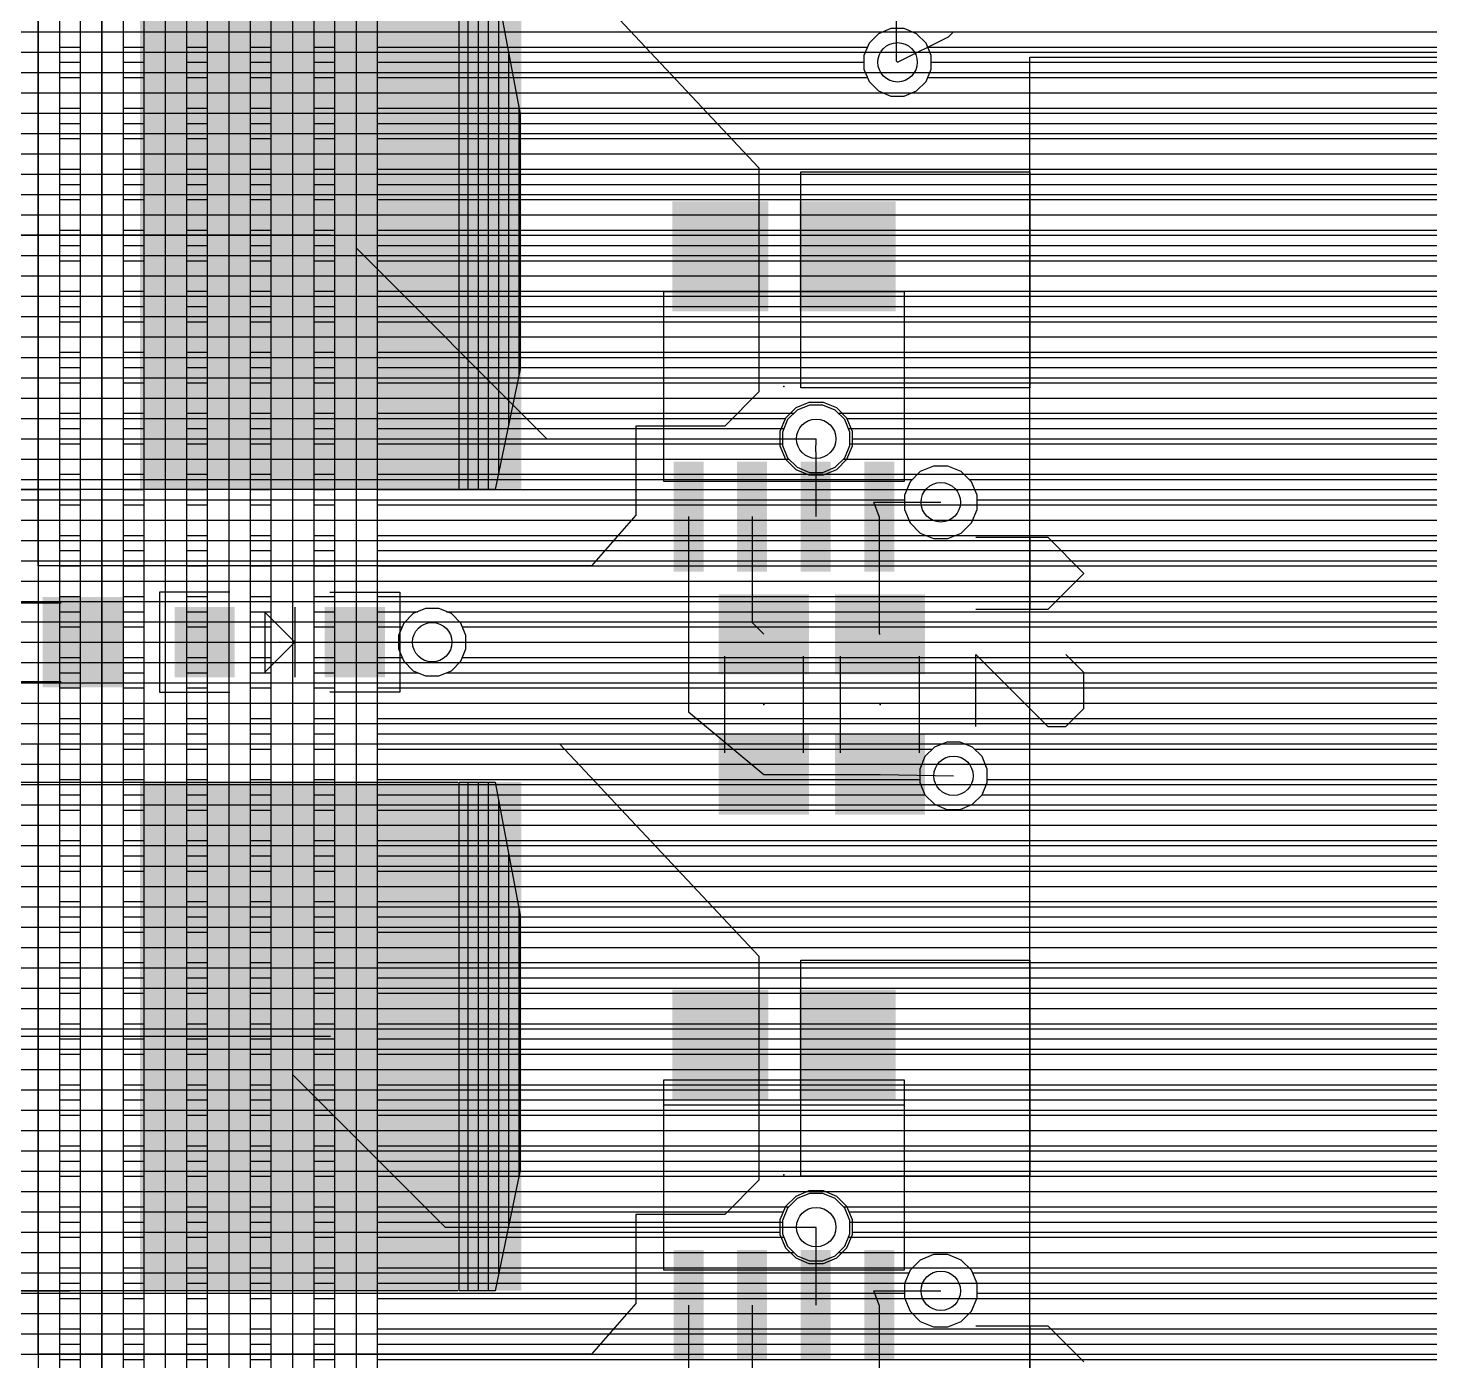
# Model space of a CAD drawing. Extents: x -0.45 to 6.54, y 0 to 7.98.
# Drawn here: x 1.202 to 2.305, y 4.235 to 5.283 of the extents above; entities that cross this region are included whole.
import ezdxf

# ---------------------------------------------------------------- set-up
doc = ezdxf.new("R2010")
doc.units = 0
for name, color, linetype in [('1', 22, 'CONTINUOUS'), ('15', 2, 'CONTINUOUS'), ('16', 175, 'CONTINUOUS'), ('18', 4, 'CONTINUOUS'), ('2', 3, 'CONTINUOUS'), ('21', 253, 'CONTINUOUS'), ('23', 7, 'CONTINUOUS'), ('51', 253, 'CONTINUOUS')]:
    doc.layers.add(name, color=color, linetype=linetype)

# ---------------------------------------------------------------- blocks, each defined once
blk = doc.blocks.new('RECT')
blk.add_solid([(-0.5, -0.5), (0.5, -0.5), (-0.5, 0.5), (0.5, 0.5)])
blk = doc.blocks.new('ROUNDV')
blk.add_circle((0, 0), 0.5)

msp = doc.modelspace()

# ---------------------------------------------------------------- linework, layer by layer
at = {"layer": '1'}
for p, q in [((1.21, 4.86), (1.21, 5.34)), ((1.62, 5.34), (1.777, 5.173)), ((1.884882, 5.314882), (1.884882, 5.257118)), ((1.21, 5.28), (1.676407, 5.28)), ((1.21, 5.264), (1.691449, 5.264)), ((1.884882, 5.257118), (1.886, 5.256)), ((1.99, 0.2715), (1.99, 5.26)), ((1.99, 5.26), (4.04, 5.26)), ((1.99, 5.256), (4.044, 5.256)), ((1.21, 5.248), (1.706491, 5.248)), ((1.99, 5.244), (4.056, 5.244)), ((1.21, 5.232), (1.721533, 5.232)), ((1.99, 5.232), (4.068, 5.232)), ((1.99, 5.22), (4.08, 5.22)), ((1.21, 5.216), (1.736575, 5.216)), ((1.99, 5.208), (4.08, 5.208)), ((1.21, 5.2), (1.751617, 5.2)), ((1.99, 5.196), (4.08, 5.196)), ((1.21, 5.184), (1.766659, 5.184)), ((1.99, 5.184), (4.08, 5.184)), ((1.777, 5.173), (1.777, 4.997)), ((1.21, 5.168), (1.777, 5.168)), ((1.81, 5), (1.81, 5.17)), ((1.81, 5.17), (1.99, 5.17)), ((1.81, 5.168), (1.99, 5.168)), ((1.99, 5.172), (4.08, 5.172)), ((1.99, 5.17), (1.99, 5)), ((1.21, 5.152), (1.777, 5.152)), ((1.81, 5.152), (1.99, 5.152)), ((1.99, 5.16), (4.08, 5.16)), ((1.99, 5.148), (4.08, 5.148)), ((1.21, 5.136), (1.777, 5.136)), ((1.81, 5.136), (1.99, 5.136)), ((1.99, 5.136), (4.08, 5.136)), ((1.44, 5.12), (0.89, 5.12)), ((1.21, 5.12), (1.777, 5.12)), ((1.81, 5.12), (1.99, 5.12)), ((1.99, 5.124), (4.08, 5.124)), ((1.99, 5.112), (4.08, 5.112)), ((1.21, 5.104), (1.777, 5.104)), ((1.81, 5.104), (1.99, 5.104)), ((1.99, 5.1), (4.08, 5.1)), ((1.21, 5.088), (1.777, 5.088)), ((1.81, 5.088), (1.99, 5.088)), ((1.99, 5.088), (4.08, 5.088)), ((1.99, 5.076), (4.08, 5.076)), ((1.21, 5.072), (1.777, 5.072)), ((1.81, 5.072), (1.99, 5.072)), ((1.99, 5.064), (4.08, 5.064)), ((1.21, 5.056), (1.777, 5.056)), ((1.81, 5.056), (1.99, 5.056)), ((1.99, 5.052), (4.08, 5.052)), ((1.21, 5.04), (1.777, 5.04)), ((1.81, 5.04), (1.99, 5.04)), ((1.99, 5.04), (4.08, 5.04)), ((1.21, 5.024), (1.777, 5.024)), ((1.81, 5.024), (1.99, 5.024)), ((1.99, 5.028), (4.08, 5.028)), ((1.21, 5.008), (1.777, 5.008)), ((1.81, 5.008), (1.99, 5.008)), ((1.99, 5.016), (4.08, 5.016)), ((1.777, 4.997), (1.75, 4.97)), ((1.99, 5), (1.81, 5)), ((1.99, 5.004), (4.073143, 5.004)), ((1.21, 4.992), (1.772, 4.992)), ((1.99, 4.992), (4.059429, 4.992)), ((1.21, 4.976), (1.756, 4.976)), ((1.99, 4.98), (4.045714, 4.98)), ((1.75, 4.97), (1.68, 4.97)), ((1.68, 4.97), (1.68, 4.9)), ((1.99, 4.968), (3.44, 4.968)), ((1.21, 4.96), (1.68, 4.96)), ((1.8216, 4.9496), (1.822, 4.96)), ((1.99, 4.956), (3.44, 4.956)), ((1.21, 4.944), (1.68, 4.944)), ((1.8216, 4.9496), (1.8216, 4.898738)), ((1.99, 4.944), (3.44, 4.944)), ((1.99, 4.932), (3.44, 4.932)), ((1.21, 4.928), (1.68, 4.928)), ((1.99, 4.92), (3.44, 4.92)), ((1.21, 4.912), (1.68, 4.912)), ((1.8716, 4.898738), (1.867362, 4.91)), ((1.867362, 4.91), (1.92, 4.91)), ((1.99, 4.908), (3.44, 4.908)), ((1.68, 4.9), (1.6452, 4.86)), ((1.7216, 4.898738), (1.7216, 4.745182)), ((1.7716, 4.898738), (1.7716, 4.815418)), ((1.8716, 4.898738), (1.8716, 4.806818)), ((1.21, 4.896), (1.67652, 4.896)), ((1.99, 4.896), (3.44, 4.896)), ((1.21, 4.88), (1.6626, 4.88)), ((1.99, 4.884), (3.44, 4.884)), ((1.21, 4.864), (1.64868, 4.864)), ((1.99, 4.872), (3.44, 4.872)), ((1.6452, 4.86), (1.21, 4.86)), ((1.99, 4.86), (3.44, 4.86)), ((1.99, 4.848), (3.44, 4.848)), ((1.99, 4.836), (3.44, 4.836)), ((1.99, 4.824), (3.44, 4.824)), ((1.7716, 4.815418), (1.7808, 4.806218)), ((1.99, 4.812), (3.44, 4.812)), ((1.245118, 4.8), (1.340945, 4.8)), ((1.459055, 4.8), (1.52, 4.8)), ((1.8716, 4.806818), (1.8722, 4.806218)), ((1.99, 4.8), (3.44, 4.8)), ((1.99, 4.788), (3.44, 4.788)), ((1.99, 4.776), (3.44, 4.776)), ((1.99, 4.764), (3.44, 4.764)), ((1.7216, 4.745182), (1.7808, 4.695982)), ((1.99, 4.752), (3.44, 4.752)), ((1.99, 4.74), (3.44, 4.74)), ((1.21, 4.24), (1.21, 4.72)), ((1.21, 4.72), (1.62, 4.72)), ((1.62, 4.72), (1.777, 4.553)), ((1.99, 4.728), (3.44, 4.728)), ((1.99, 4.716), (3.44, 4.716)), ((1.21, 4.704), (1.635042, 4.704)), ((1.99, 4.704), (3.44, 4.704)), ((1.21, 4.688), (1.650084, 4.688)), ((1.7808, 4.695982), (1.7808, 4.695982)), ((1.7808, 4.695982), (1.8722, 4.695982)), ((1.8722, 4.695982), (1.929882, 4.694882)), ((1.929882, 4.694882), (1.93, 4.695)), ((1.99, 4.692), (3.44, 4.692)), ((1.99, 4.68), (3.44, 4.68)), ((1.21, 4.672), (1.665126, 4.672)), ((1.99, 4.668), (3.44, 4.668)), ((1.21, 4.656), (1.680168, 4.656)), ((1.99, 4.656), (3.44, 4.656)), ((1.99, 4.644), (3.44, 4.644)), ((1.21, 4.64), (1.69521, 4.64)), ((1.99, 4.632), (3.44, 4.632)), ((1.21, 4.624), (1.710251, 4.624)), ((1.99, 4.62), (3.44, 4.62)), ((1.21, 4.608), (1.725293, 4.608)), ((1.99, 4.608), (3.44, 4.608)), ((1.21, 4.592), (1.740335, 4.592)), ((1.99, 4.596), (3.44, 4.596)), ((1.99, 4.584), (3.44, 4.584)), ((1.21, 4.576), (1.755377, 4.576)), ((1.99, 4.572), (3.44, 4.572)), ((1.21, 4.56), (1.770419, 4.56)), ((1.99, 4.56), (3.44, 4.56)), ((1.21, 4.544), (1.777, 4.544)), ((1.777, 4.553), (1.777, 4.377)), ((1.81, 4.38), (1.81, 4.55)), ((1.81, 4.55), (1.99, 4.55)), ((1.81, 4.544), (1.99, 4.544)), ((1.99, 4.55), (1.99, 4.38)), ((1.99, 4.548), (3.44, 4.548)), ((1.99, 4.536), (3.44, 4.536)), ((1.21, 4.528), (1.777, 4.528)), ((1.81, 4.528), (1.99, 4.528)), ((1.99, 4.524), (3.44, 4.524)), ((1.21, 4.512), (1.777, 4.512)), ((1.81, 4.512), (1.99, 4.512)), ((1.99, 4.512), (3.44, 4.512)), ((1.99, 4.5), (3.44, 4.5)), ((1.44, 4.49), (0.9, 4.49)), ((1.21, 4.496), (1.777, 4.496)), ((1.81, 4.496), (1.99, 4.496)), ((1.21, 4.48), (1.777, 4.48)), ((1.81, 4.48), (1.99, 4.48)), ((1.99, 4.488), (3.44, 4.488)), ((1.99, 4.476), (3.44, 4.476)), ((1.21, 4.464), (1.777, 4.464)), ((1.81, 4.464), (1.99, 4.464)), ((1.99, 4.464), (3.44, 4.464)), ((1.21, 4.448), (1.777, 4.448)), ((1.81, 4.448), (1.99, 4.448)), ((1.99, 4.452), (3.44, 4.452)), ((1.99, 4.44), (3.44, 4.44)), ((1.21, 4.432), (1.777, 4.432)), ((1.81, 4.432), (1.99, 4.432)), ((1.99, 4.428), (3.44, 4.428)), ((1.21, 4.416), (1.777, 4.416)), ((1.81, 4.416), (1.99, 4.416)), ((1.99, 4.416), (3.44, 4.416)), ((1.99, 4.404), (3.44, 4.404)), ((1.21, 4.4), (1.777, 4.4)), ((1.81, 4.4), (1.99, 4.4)), ((1.99, 4.392), (3.44, 4.392)), ((1.21, 4.384), (1.777, 4.384)), ((1.81, 4.384), (1.99, 4.384)), ((1.99, 4.38), (1.81, 4.38)), ((1.99, 4.38), (3.44, 4.38)), ((1.21, 4.368), (1.768, 4.368)), ((1.777, 4.377), (1.75, 4.35)), ((1.99, 4.368), (3.44, 4.368)), ((1.21, 4.352), (1.752, 4.352)), ((1.75, 4.35), (1.68, 4.35)), ((1.68, 4.35), (1.68, 4.28)), ((1.99, 4.356), (3.44, 4.356)), ((1.21, 4.336), (1.68, 4.336)), ((1.8216, 4.3396), (1.822, 4.34)), ((1.8216, 4.3396), (1.8216, 4.278738)), ((1.99, 4.344), (3.44, 4.344)), ((1.99, 4.332), (3.44, 4.332)), ((1.21, 4.32), (1.68, 4.32)), ((1.99, 4.32), (3.44, 4.32)), ((1.21, 4.304), (1.68, 4.304)), ((1.99, 4.308), (3.44, 4.308)), ((1.8716, 4.278738), (1.867362, 4.29)), ((1.867362, 4.29), (1.92, 4.29)), ((1.99, 4.296), (3.44, 4.296)), ((1.21, 4.288), (1.68, 4.288)), ((1.68, 4.28), (1.6452, 4.24)), ((1.99, 4.284), (3.44, 4.284)), ((1.21, 4.272), (1.67304, 4.272)), ((1.7216, 4.278738), (1.7216, 4.125182)), ((1.7716, 4.278738), (1.7716, 4.195418)), ((1.8716, 4.278738), (1.8716, 4.186818)), ((1.99, 4.272), (3.44, 4.272)), ((1.99, 4.26), (3.44, 4.26)), ((1.21, 4.256), (1.65912, 4.256)), ((1.99, 4.248), (3.44, 4.248)), ((1.6452, 4.24), (1.21, 4.24)), ((1.21, 4.24), (1.6452, 4.24)), ((1.99, 4.236), (3.44, 4.236))]:
    msp.add_line(p, q, dxfattribs=at)
at = {"layer": '15'}
for p, q in [((1.21, 7.38), (1.21, 2)), ((1.26, 7.35), (1.26, 2.63)), ((1.31, 7.31), (1.31, 3.29)), ((1.36, 7.27), (1.36, 3.89)), ((1.41, 7.23), (1.41, 4.46)), ((1.46, 7.19), (1.46, 5.11)), ((1.46, 5.11), (1.61, 4.96)), ((1.61, 4.96), (1.822, 4.96)), ((1.41, 4.46), (1.53, 4.34)), ((1.53, 4.34), (1.822, 4.34))]:
    msp.add_line(p, q, dxfattribs=at)
at = {"layer": '16'}
for p, q in [((0.018, 5.28), (6.362, 5.28)), ((1.886, 5.256), (1.926, 5.276)), ((1.926, 5.276), (1.93, 5.28)), ((0.279682, 5.264), (6.362, 5.264)), ((0.301414, 5.248), (6.362, 5.248)), ((0.315303, 5.232), (5.950994, 5.232)), ((0.324541, 5.216), (3.951564, 5.216)), ((0.3296, 5.2), (3.932976, 5.2)), ((0.333, 5.184), (3.925091, 5.184)), ((0.333, 5.168), (3.922, 5.168)), ((0.330805, 5.152), (3.922606, 5.152)), ((0.831704, 5.136), (3.929233, 5.136)), ((0.846706, 5.12), (3.942976, 5.12)), ((0.848363, 5.104), (5.937762, 5.104)), ((0.838305, 5.088), (6.362, 5.088)), ((0.248225, 5.072), (5.966049, 5.072)), ((0.018, 5.056), (5.938976, 5.056)), ((0.018, 5.04), (5.927577, 5.04)), ((0.018, 5.024), (5.922, 5.024)), ((0.018, 5.008), (5.922, 5.008)), ((0.018, 4.992), (5.926748, 4.992)), ((1.816331, 4.9885), (1.805856, 4.984161)), ((1.827669, 4.9885), (1.816331, 4.9885)), ((1.838144, 4.984161), (1.827669, 4.9885)), ((0.018, 4.976), (1.797779, 4.976)), ((1.797839, 4.976144), (1.7935, 4.965669)), ((1.805856, 4.984161), (1.797839, 4.976144)), ((1.846161, 4.976144), (1.838144, 4.984161)), ((1.8505, 4.965669), (1.846161, 4.976144)), ((1.846221, 4.976), (5.936976, 4.976)), ((1.7935, 4.965669), (1.7935, 4.954331)), ((1.8505, 4.954331), (1.8505, 4.965669)), ((1.02496, 4.96), (1.7935, 4.96)), ((1.7935, 4.954331), (1.797839, 4.943856)), ((1.846161, 4.943856), (1.8505, 4.954331)), ((1.8505, 4.96), (5.96122, 4.96)), ((1.047056, 4.944), (1.797779, 4.944)), ((1.797839, 4.943856), (1.805856, 4.935839)), ((1.838144, 4.935839), (1.846161, 4.943856)), ((1.846221, 4.944), (6.362, 4.944)), ((1.805856, 4.935839), (1.816331, 4.9315)), ((1.816331, 4.9315), (1.827669, 4.9315)), ((1.827669, 4.9315), (1.838144, 4.935839)), ((1.903856, 4.934161), (1.895839, 4.926144)), ((1.914331, 4.9385), (1.903856, 4.934161)), ((1.925669, 4.9385), (1.914331, 4.9385)), ((1.936144, 4.934161), (1.925669, 4.9385)), ((1.944161, 4.926144), (1.936144, 4.934161)), ((1.061943, 4.928), (1.897695, 4.928)), ((1.895839, 4.926144), (1.8915, 4.915669)), ((1.942305, 4.928), (6.362, 4.928)), ((1.9485, 4.915669), (1.944161, 4.926144)), ((1.07118, 4.912), (1.8915, 4.912)), ((1.8915, 4.915669), (1.8915, 4.904331)), ((1.9485, 4.904331), (1.9485, 4.915669)), ((1.9485, 4.912), (3.484017, 4.912)), ((1.8915, 4.904331), (1.895839, 4.893856)), ((1.944161, 4.893856), (1.9485, 4.904331)), ((1.077675, 4.896), (1.894951, 4.896)), ((1.895839, 4.893856), (1.903856, 4.885839)), ((1.903856, 4.885839), (1.914331, 4.8815)), ((1.925669, 4.8815), (1.936144, 4.885839)), ((1.936144, 4.885839), (1.944161, 4.893856)), ((1.945049, 4.896), (3.472249, 4.896)), ((1.081962, 4.88), (3.469, 4.88)), ((1.914331, 4.8815), (1.925669, 4.8815)), ((1.083, 4.864), (3.472249, 4.864)), ((1.083, 4.848), (3.484017, 4.848)), ((1.079148, 4.832), (3.930976, 4.832)), ((1.074356, 4.816), (3.48129, 4.816)), ((1.065118, 4.8), (3.468564, 4.8)), ((1.052556, 4.784), (3.46406, 4.784)), ((1.034486, 4.768), (3.465532, 4.768)), ((0.998872, 4.752), (3.473484, 4.752)), ((0.018, 4.736), (3.496559, 4.736)), ((0.018, 4.72), (3.499431, 4.72)), ((0.018, 4.704), (3.476017, 4.704)), ((0.018, 4.688), (3.469, 4.688)), ((0.018, 4.672), (3.469, 4.672)), ((0.018, 4.656), (3.476017, 4.656)), ((0.27795, 4.64), (3.49943, 4.64)), ((0.300414, 4.624), (6.362, 4.624)), ((0.314726, 4.608), (6.362, 4.608)), ((0.323964, 4.592), (6.362, 4.592)), ((0.329332, 4.576), (6.362, 4.576)), ((0.333, 4.56), (6.362, 4.56)), ((0.333, 4.544), (6.362, 4.544)), ((0.331073, 4.528), (6.362, 4.528)), ((0.836305, 4.512), (6.362, 4.512)), ((0.8455, 4.496), (6.362, 4.496)), ((0.843292, 4.48), (6.362, 4.48)), ((0.82629, 4.464), (6.362, 4.464)), ((0.251957, 4.448), (3.480017, 4.448)), ((0.018, 4.432), (3.470593, 4.432)), ((0.018, 4.416), (3.469, 4.416)), ((0.018, 4.4), (3.473906, 4.4)), ((0.018, 4.384), (3.489773, 4.384)), ((0.018, 4.368), (1.815124, 4.368)), ((1.816331, 4.3685), (1.805856, 4.364161)), ((1.827669, 4.3685), (1.816331, 4.3685)), ((1.838144, 4.364161), (1.827669, 4.3685)), ((1.828876, 4.368), (6.362, 4.368)), ((1.797839, 4.356144), (1.7935, 4.345669)), ((1.805856, 4.364161), (1.797839, 4.356144)), ((1.846161, 4.356144), (1.838144, 4.364161)), ((1.8505, 4.345669), (1.846161, 4.356144)), ((0.018, 4.352), (1.796122, 4.352)), ((1.7935, 4.345669), (1.7935, 4.334331)), ((1.847878, 4.352), (3.476946, 4.352)), ((1.8505, 4.334331), (1.8505, 4.345669)), ((1.023228, 4.336), (1.7935, 4.336)), ((1.7935, 4.334331), (1.797839, 4.323856)), ((1.846161, 4.323856), (1.8505, 4.334331)), ((1.8505, 4.336), (3.466831, 4.336)), ((1.797839, 4.323856), (1.805856, 4.315839)), ((1.838144, 4.315839), (1.846161, 4.323856)), ((1.046056, 4.32), (1.801695, 4.32)), ((1.805856, 4.315839), (1.816331, 4.3115)), ((1.827669, 4.3115), (1.838144, 4.315839)), ((1.842305, 4.32), (3.509999, 4.32)), ((1.903856, 4.314161), (1.895839, 4.306144)), ((1.914331, 4.3185), (1.903856, 4.314161)), ((1.925669, 4.3185), (1.914331, 4.3185)), ((1.936144, 4.314161), (1.925669, 4.3185)), ((1.944161, 4.306144), (1.936144, 4.314161)), ((1.061366, 4.304), (1.894951, 4.304)), ((1.816331, 4.3115), (1.827669, 4.3115)), ((1.895839, 4.306144), (1.8915, 4.295669)), ((1.9485, 4.295669), (1.944161, 4.306144)), ((1.945049, 4.304), (3.466831, 4.304)), ((1.8915, 4.295669), (1.8915, 4.284331)), ((1.9485, 4.284331), (1.9485, 4.295669)), ((1.070603, 4.288), (1.8915, 4.288)), ((1.8915, 4.284331), (1.895839, 4.273856)), ((1.944161, 4.273856), (1.9485, 4.284331)), ((1.9485, 4.288), (3.476946, 4.288)), ((1.077407, 4.272), (1.897695, 4.272)), ((1.895839, 4.273856), (1.903856, 4.265839)), ((1.936144, 4.265839), (1.944161, 4.273856)), ((1.942305, 4.272), (6.362, 4.272)), ((1.903856, 4.265839), (1.914331, 4.2615)), ((1.914331, 4.2615), (1.925669, 4.2615)), ((1.925669, 4.2615), (1.936144, 4.265839)), ((1.081694, 4.256), (3.489774, 4.256)), ((1.083, 4.24), (3.473906, 4.24))]:
    msp.add_line(p, q, dxfattribs=at)
at = {"layer": '2'}
for p, q in [((1.41, 6.22), (1.41, 1.53)), ((1.443, 6.228959), (1.443, 0.897042)), ((1.46, 6.23), (1.46, 0.89)), ((1.477, 0.882958), (1.477, 6.222958)), ((1.21, 6.21), (1.21, 4.01)), ((1.243, 6.217042), (1.243, 3.354681)), ((1.26, 3.35), (1.26, 6.21)), ((1.293, 6.217042), (1.293, 2.755667)), ((1.31, 6.21), (1.31, 2.75)), ((1.343, 6.217042), (1.343, 2.176722)), ((1.36, 6.21), (1.36, 2.17)), ((1.393, 6.218959), (1.393, 1.537042)), ((1.427, 1.522958), (1.427, 6.212958)), ((1.227, 4.013305), (1.227, 6.202958)), ((1.277, 3.352119), (1.277, 6.202958)), ((1.327, 2.751208), (1.327, 6.202958)), ((1.377, 2.170273), (1.377, 6.202958)), ((1.880729, 5.2825), (1.870989, 5.278466)), ((1.891271, 5.2825), (1.880729, 5.2825)), ((1.901011, 5.278466), (1.891271, 5.2825)), ((1.227, 5.28), (1.243, 5.28)), ((1.277, 5.28), (1.293, 5.28)), ((1.327, 5.28), (1.343, 5.28)), ((1.377, 5.28), (1.393, 5.28)), ((1.427, 5.28), (1.443, 5.28)), ((1.477, 5.28), (1.874694, 5.28)), ((1.870989, 5.278466), (1.863534, 5.271011)), ((1.897306, 5.28), (3.864, 5.28)), ((1.908466, 5.271011), (1.901011, 5.278466)), ((1.227, 5.268), (1.243, 5.268)), ((1.277, 5.268), (1.293, 5.268)), ((1.327, 5.268), (1.343, 5.268)), ((1.377, 5.268), (1.393, 5.268)), ((1.427, 5.268), (1.443, 5.268)), ((1.477, 5.268), (1.862287, 5.268)), ((1.863534, 5.271011), (1.8595, 5.261271)), ((1.8595, 5.261271), (1.8595, 5.250729)), ((1.9125, 5.261271), (1.908466, 5.271011)), ((1.909713, 5.268), (3.864, 5.268)), ((1.9125, 5.250729), (1.9125, 5.261271)), ((1.227, 5.256), (1.243, 5.256)), ((1.277, 5.256), (1.293, 5.256)), ((1.327, 5.256), (1.343, 5.256)), ((1.377, 5.256), (1.393, 5.256)), ((1.427, 5.256), (1.443, 5.256)), ((1.477, 5.256), (1.8595, 5.256)), ((1.8595, 5.250729), (1.863534, 5.240989)), ((1.908466, 5.240989), (1.9125, 5.250729)), ((1.9125, 5.256), (3.864, 5.256)), ((1.227, 5.244), (1.243, 5.244)), ((1.277, 5.244), (1.293, 5.244)), ((1.327, 5.244), (1.343, 5.244)), ((1.377, 5.244), (1.393, 5.244)), ((1.427, 5.244), (1.443, 5.244)), ((1.477, 5.244), (1.862287, 5.244)), ((1.863534, 5.240989), (1.870989, 5.233534)), ((1.901011, 5.233534), (1.908466, 5.240989)), ((1.909713, 5.244), (3.864, 5.244)), ((1.227, 5.232), (1.243, 5.232)), ((1.277, 5.232), (1.293, 5.232)), ((1.327, 5.232), (1.343, 5.232)), ((1.377, 5.232), (1.393, 5.232)), ((1.427, 5.232), (1.443, 5.232)), ((1.477, 5.232), (1.874693, 5.232)), ((1.870989, 5.233534), (1.880729, 5.2295)), ((1.880729, 5.2295), (1.891271, 5.2295)), ((1.891271, 5.2295), (1.901011, 5.233534)), ((1.897307, 5.232), (3.864, 5.232)), ((1.227, 5.22), (1.243, 5.22)), ((1.277, 5.22), (1.293, 5.22)), ((1.327, 5.22), (1.343, 5.22)), ((1.377, 5.22), (1.393, 5.22)), ((1.427, 5.22), (1.443, 5.22)), ((1.477, 5.22), (3.864, 5.22)), ((1.227, 5.208), (1.243, 5.208)), ((1.277, 5.208), (1.293, 5.208)), ((1.327, 5.208), (1.343, 5.208)), ((1.377, 5.208), (1.393, 5.208)), ((1.427, 5.208), (1.443, 5.208)), ((1.477, 5.208), (3.864, 5.208)), ((1.227, 5.196), (1.243, 5.196)), ((1.277, 5.196), (1.293, 5.196)), ((1.327, 5.196), (1.343, 5.196)), ((1.377, 5.196), (1.393, 5.196)), ((1.427, 5.196), (1.443, 5.196)), ((1.477, 5.196), (3.864, 5.196)), ((1.227, 5.184), (1.243, 5.184)), ((1.277, 5.184), (1.293, 5.184)), ((1.327, 5.184), (1.343, 5.184)), ((1.377, 5.184), (1.393, 5.184)), ((1.427, 5.184), (1.443, 5.184)), ((1.477, 5.184), (3.864, 5.184)), ((1.227, 5.172), (1.243, 5.172)), ((1.277, 5.172), (1.293, 5.172)), ((1.327, 5.172), (1.343, 5.172)), ((1.377, 5.172), (1.393, 5.172)), ((1.427, 5.172), (1.443, 5.172)), ((1.477, 5.172), (3.864, 5.172)), ((1.227, 5.16), (1.243, 5.16)), ((1.277, 5.16), (1.293, 5.16)), ((1.327, 5.16), (1.343, 5.16)), ((1.377, 5.16), (1.393, 5.16)), ((1.427, 5.16), (1.443, 5.16)), ((1.477, 5.16), (3.864, 5.16)), ((1.227, 5.148), (1.243, 5.148)), ((1.277, 5.148), (1.293, 5.148)), ((1.327, 5.148), (1.343, 5.148)), ((1.377, 5.148), (1.393, 5.148)), ((1.427, 5.148), (1.443, 5.148)), ((1.477, 5.148), (3.864, 5.148)), ((1.227, 5.136), (1.243, 5.136)), ((1.277, 5.136), (1.293, 5.136)), ((1.327, 5.136), (1.343, 5.136)), ((1.377, 5.136), (1.393, 5.136)), ((1.427, 5.136), (1.443, 5.136)), ((1.477, 5.136), (3.864, 5.136)), ((1.227, 5.124), (1.243, 5.124)), ((1.277, 5.124), (1.293, 5.124)), ((1.327, 5.124), (1.343, 5.124)), ((1.377, 5.124), (1.393, 5.124)), ((1.427, 5.124), (1.443, 5.124)), ((1.477, 5.124), (3.864, 5.124)), ((1.227, 5.112), (1.243, 5.112)), ((1.277, 5.112), (1.293, 5.112)), ((1.327, 5.112), (1.343, 5.112)), ((1.377, 5.112), (1.393, 5.112)), ((1.427, 5.112), (1.443, 5.112)), ((1.477, 5.112), (3.864, 5.112)), ((1.227, 5.1), (1.243, 5.1)), ((1.277, 5.1), (1.293, 5.1)), ((1.327, 5.1), (1.343, 5.1)), ((1.377, 5.1), (1.393, 5.1)), ((1.427, 5.1), (1.443, 5.1)), ((1.477, 5.1), (3.864, 5.1)), ((1.227, 5.088), (1.243, 5.088)), ((1.277, 5.088), (1.293, 5.088)), ((1.327, 5.088), (1.343, 5.088)), ((1.377, 5.088), (1.393, 5.088)), ((1.427, 5.088), (1.443, 5.088)), ((1.477, 5.088), (3.864, 5.088)), ((1.227, 5.076), (1.243, 5.076)), ((1.277, 5.076), (1.293, 5.076)), ((1.327, 5.076), (1.343, 5.076)), ((1.377, 5.076), (1.393, 5.076)), ((1.427, 5.076), (1.443, 5.076)), ((1.477, 5.076), (3.864, 5.076)), ((1.227, 5.064), (1.243, 5.064)), ((1.277, 5.064), (1.293, 5.064)), ((1.327, 5.064), (1.343, 5.064)), ((1.377, 5.064), (1.393, 5.064)), ((1.427, 5.064), (1.443, 5.064)), ((1.477, 5.064), (3.864, 5.064)), ((1.227, 5.052), (1.243, 5.052)), ((1.277, 5.052), (1.293, 5.052)), ((1.327, 5.052), (1.343, 5.052)), ((1.377, 5.052), (1.393, 5.052)), ((1.427, 5.052), (1.443, 5.052)), ((1.477, 5.052), (3.864, 5.052)), ((1.227, 5.04), (1.243, 5.04)), ((1.277, 5.04), (1.293, 5.04)), ((1.327, 5.04), (1.343, 5.04)), ((1.377, 5.04), (1.393, 5.04)), ((1.427, 5.04), (1.443, 5.04)), ((1.477, 5.04), (3.864, 5.04)), ((1.227, 5.028), (1.243, 5.028)), ((1.277, 5.028), (1.293, 5.028)), ((1.327, 5.028), (1.343, 5.028)), ((1.377, 5.028), (1.393, 5.028)), ((1.427, 5.028), (1.443, 5.028)), ((1.477, 5.028), (3.864, 5.028)), ((1.227, 5.016), (1.243, 5.016)), ((1.277, 5.016), (1.293, 5.016)), ((1.327, 5.016), (1.343, 5.016)), ((1.377, 5.016), (1.393, 5.016)), ((1.427, 5.016), (1.443, 5.016)), ((1.477, 5.016), (3.864, 5.016)), ((1.227, 5.004), (1.243, 5.004)), ((1.277, 5.004), (1.293, 5.004)), ((1.327, 5.004), (1.343, 5.004)), ((1.377, 5.004), (1.393, 5.004)), ((1.427, 5.004), (1.443, 5.004)), ((1.477, 5.004), (3.864, 5.004)), ((1.227, 4.992), (1.243, 4.992)), ((1.277, 4.992), (1.293, 4.992)), ((1.327, 4.992), (1.343, 4.992)), ((1.377, 4.992), (1.393, 4.992)), ((1.427, 4.992), (1.443, 4.992)), ((1.477, 4.992), (3.864, 4.992)), ((1.816729, 4.9865), (1.806989, 4.982466)), ((1.827271, 4.9865), (1.816729, 4.9865)), ((1.837011, 4.982466), (1.827271, 4.9865)), ((1.227, 4.98), (1.243, 4.98)), ((1.277, 4.98), (1.293, 4.98)), ((1.327, 4.98), (1.343, 4.98)), ((1.377, 4.98), (1.393, 4.98)), ((1.427, 4.98), (1.443, 4.98)), ((1.477, 4.98), (1.804523, 4.98)), ((1.799534, 4.975011), (1.7955, 4.965271)), ((1.806989, 4.982466), (1.799534, 4.975011)), ((1.844466, 4.975011), (1.837011, 4.982466)), ((1.839477, 4.98), (3.864, 4.98)), ((1.8485, 4.965271), (1.844466, 4.975011)), ((1.227, 4.968), (1.243, 4.968)), ((1.277, 4.968), (1.293, 4.968)), ((1.327, 4.968), (1.343, 4.968)), ((1.377, 4.968), (1.393, 4.968)), ((1.427, 4.968), (1.443, 4.968)), ((1.477, 4.968), (1.79663, 4.968)), ((1.7955, 4.965271), (1.7955, 4.954729)), ((1.84737, 4.968), (3.864, 4.968)), ((1.8485, 4.954729), (1.8485, 4.965271)), ((1.227, 4.956), (1.243, 4.956)), ((1.277, 4.956), (1.293, 4.956)), ((1.327, 4.956), (1.343, 4.956)), ((1.377, 4.956), (1.393, 4.956)), ((1.427, 4.956), (1.443, 4.956)), ((1.477, 4.956), (1.7955, 4.956)), ((1.7955, 4.954729), (1.799534, 4.944989)), ((1.844466, 4.944989), (1.8485, 4.954729)), ((1.8485, 4.956), (3.864, 4.956)), ((1.227, 4.944), (1.243, 4.944)), ((1.277, 4.944), (1.293, 4.944)), ((1.327, 4.944), (1.343, 4.944)), ((1.377, 4.944), (1.393, 4.944)), ((1.427, 4.944), (1.443, 4.944)), ((1.477, 4.944), (1.800523, 4.944)), ((1.799534, 4.944989), (1.806989, 4.937534)), ((1.837011, 4.937534), (1.844466, 4.944989)), ((1.843477, 4.944), (3.864, 4.944)), ((1.227, 4.932), (1.243, 4.932)), ((1.277, 4.932), (1.293, 4.932)), ((1.327, 4.932), (1.343, 4.932)), ((1.377, 4.932), (1.393, 4.932)), ((1.427, 4.932), (1.443, 4.932)), ((1.477, 4.932), (3.864, 4.932)), ((1.806989, 4.937534), (1.816729, 4.9335)), ((1.816729, 4.9335), (1.827271, 4.9335)), ((1.827271, 4.9335), (1.837011, 4.937534)), ((1.227, 4.92), (1.243, 4.92)), ((1.277, 4.92), (1.293, 4.92)), ((1.327, 4.92), (1.343, 4.92)), ((1.377, 4.92), (1.393, 4.92)), ((1.427, 4.92), (1.443, 4.92)), ((1.477, 4.92), (3.864, 4.92)), ((1.227, 4.908), (1.243, 4.908)), ((1.277, 4.908), (1.293, 4.908)), ((1.327, 4.908), (1.343, 4.908)), ((1.377, 4.908), (1.393, 4.908)), ((1.427, 4.908), (1.443, 4.908)), ((1.477, 4.908), (3.487088, 4.908)), ((1.227, 4.896), (1.243, 4.896)), ((1.277, 4.896), (1.293, 4.896)), ((1.327, 4.896), (1.343, 4.896)), ((1.377, 4.896), (1.393, 4.896)), ((1.427, 4.896), (1.443, 4.896)), ((1.477, 4.896), (3.477661, 4.896)), ((1.227, 4.884), (1.243, 4.884)), ((1.277, 4.884), (1.293, 4.884)), ((1.327, 4.884), (1.343, 4.884)), ((1.377, 4.884), (1.393, 4.884)), ((1.427, 4.884), (1.443, 4.884)), ((1.477, 4.884), (3.474, 4.884)), ((1.227, 4.872), (1.243, 4.872)), ((1.277, 4.872), (1.293, 4.872)), ((1.327, 4.872), (1.343, 4.872)), ((1.377, 4.872), (1.393, 4.872)), ((1.427, 4.872), (1.443, 4.872)), ((1.477, 4.872), (3.474347, 4.872)), ((1.227, 4.86), (1.243, 4.86)), ((1.277, 4.86), (1.293, 4.86)), ((1.327, 4.86), (1.343, 4.86)), ((1.377, 4.86), (1.393, 4.86)), ((1.427, 4.86), (1.443, 4.86)), ((1.477, 4.86), (3.479318, 4.86)), ((1.227, 4.848), (1.243, 4.848)), ((1.277, 4.848), (1.293, 4.848)), ((1.327, 4.848), (1.343, 4.848)), ((1.377, 4.848), (1.393, 4.848)), ((1.427, 4.848), (1.443, 4.848)), ((1.477, 4.848), (3.493182, 4.848)), ((1.227, 4.836), (1.243, 4.836)), ((1.277, 4.836), (1.293, 4.836)), ((1.327, 4.836), (1.343, 4.836)), ((1.377, 4.836), (1.393, 4.836)), ((1.427, 4.836), (1.443, 4.836)), ((1.477, 4.836), (3.753802, 4.836)), ((1.227, 4.824), (1.243, 4.824)), ((1.277, 4.824), (1.293, 4.824)), ((1.327, 4.824), (1.343, 4.824)), ((1.377, 4.824), (1.393, 4.824)), ((1.427, 4.824), (1.443, 4.824)), ((1.477, 4.824), (1.508694, 4.824)), ((1.504989, 4.822466), (1.497534, 4.815011)), ((1.514729, 4.8265), (1.504989, 4.822466)), ((1.525271, 4.8265), (1.514729, 4.8265)), ((1.535011, 4.822466), (1.525271, 4.8265)), ((1.531306, 4.824), (3.753802, 4.824)), ((1.542466, 4.815011), (1.535011, 4.822466)), ((1.227, 4.812), (1.243, 4.812)), ((1.277, 4.812), (1.293, 4.812)), ((1.327, 4.812), (1.343, 4.812)), ((1.377, 4.812), (1.393, 4.812)), ((1.427, 4.812), (1.443, 4.812)), ((1.477, 4.812), (1.496287, 4.812)), ((1.497534, 4.815011), (1.4935, 4.805271)), ((1.5465, 4.805271), (1.542466, 4.815011)), ((1.543713, 4.812), (3.493183, 4.812)), ((1.227, 4.8), (1.243, 4.8)), ((1.277, 4.8), (1.293, 4.8)), ((1.327, 4.8), (1.343, 4.8)), ((1.377, 4.8), (1.393, 4.8)), ((1.427, 4.8), (1.443, 4.8)), ((1.477, 4.8), (1.4935, 4.8)), ((1.4935, 4.805271), (1.4935, 4.794729)), ((1.5465, 4.794729), (1.5465, 4.805271)), ((1.5465, 4.8), (3.479318, 4.8)), ((1.227, 4.788), (1.243, 4.788)), ((1.277, 4.788), (1.293, 4.788)), ((1.327, 4.788), (1.343, 4.788)), ((1.377, 4.788), (1.393, 4.788)), ((1.427, 4.788), (1.443, 4.788)), ((1.477, 4.788), (1.496287, 4.788)), ((1.4935, 4.794729), (1.497534, 4.784989)), ((1.542466, 4.784989), (1.5465, 4.794729)), ((1.543713, 4.788), (3.474348, 4.788)), ((1.227, 4.776), (1.243, 4.776)), ((1.277, 4.776), (1.293, 4.776)), ((1.327, 4.776), (1.343, 4.776)), ((1.377, 4.776), (1.393, 4.776)), ((1.427, 4.776), (1.443, 4.776)), ((1.477, 4.776), (1.508693, 4.776)), ((1.497534, 4.784989), (1.504989, 4.777534)), ((1.504989, 4.777534), (1.514729, 4.7735)), ((1.525271, 4.7735), (1.535011, 4.777534)), ((1.531307, 4.776), (3.474, 4.776)), ((1.535011, 4.777534), (1.542466, 4.784989)), ((1.514729, 4.7735), (1.525271, 4.7735)), ((1.227, 4.764), (1.243, 4.764)), ((1.277, 4.764), (1.293, 4.764)), ((1.327, 4.764), (1.343, 4.764)), ((1.377, 4.764), (1.393, 4.764)), ((1.427, 4.764), (1.443, 4.764)), ((1.477, 4.764), (3.477661, 4.764)), ((1.227, 4.752), (1.243, 4.752)), ((1.277, 4.752), (1.293, 4.752)), ((1.327, 4.752), (1.343, 4.752)), ((1.377, 4.752), (1.393, 4.752)), ((1.427, 4.752), (1.443, 4.752)), ((1.477, 4.752), (3.487088, 4.752)), ((1.227, 4.74), (1.243, 4.74)), ((1.277, 4.74), (1.293, 4.74)), ((1.327, 4.74), (1.343, 4.74)), ((1.377, 4.74), (1.393, 4.74)), ((1.427, 4.74), (1.443, 4.74)), ((1.477, 4.74), (3.755459, 4.74)), ((1.227, 4.728), (1.243, 4.728)), ((1.277, 4.728), (1.293, 4.728)), ((1.327, 4.728), (1.343, 4.728)), ((1.377, 4.728), (1.393, 4.728)), ((1.427, 4.728), (1.443, 4.728)), ((1.477, 4.728), (3.7535, 4.728)), ((1.924729, 4.7215), (1.914989, 4.717466)), ((1.935271, 4.7215), (1.924729, 4.7215)), ((1.945011, 4.717466), (1.935271, 4.7215)), ((1.227, 4.716), (1.243, 4.716)), ((1.277, 4.716), (1.293, 4.716)), ((1.327, 4.716), (1.343, 4.716)), ((1.377, 4.716), (1.393, 4.716)), ((1.427, 4.716), (1.443, 4.716)), ((1.477, 4.716), (1.913523, 4.716)), ((1.907534, 4.710011), (1.9035, 4.700271)), ((1.914989, 4.717466), (1.907534, 4.710011)), ((1.952466, 4.710011), (1.945011, 4.717466)), ((1.946477, 4.716), (3.757116, 4.716)), ((1.9565, 4.700271), (1.952466, 4.710011)), ((1.227, 4.704), (1.243, 4.704)), ((1.277, 4.704), (1.293, 4.704)), ((1.327, 4.704), (1.343, 4.704)), ((1.377, 4.704), (1.393, 4.704)), ((1.427, 4.704), (1.443, 4.704)), ((1.477, 4.704), (1.905045, 4.704)), ((1.9035, 4.700271), (1.9035, 4.689729)), ((1.954955, 4.704), (3.483088, 4.704)), ((1.9565, 4.689729), (1.9565, 4.700271)), ((1.227, 4.692), (1.243, 4.692)), ((1.277, 4.692), (1.293, 4.692)), ((1.327, 4.692), (1.343, 4.692)), ((1.377, 4.692), (1.393, 4.692)), ((1.427, 4.692), (1.443, 4.692)), ((1.477, 4.692), (1.9035, 4.692)), ((1.9035, 4.689729), (1.907534, 4.679989)), ((1.952466, 4.679989), (1.9565, 4.689729)), ((1.9565, 4.692), (3.476005, 4.692)), ((1.227, 4.68), (1.243, 4.68)), ((1.277, 4.68), (1.293, 4.68)), ((1.327, 4.68), (1.343, 4.68)), ((1.377, 4.68), (1.393, 4.68)), ((1.427, 4.68), (1.443, 4.68)), ((1.477, 4.68), (1.90753, 4.68)), ((1.907534, 4.679989), (1.914989, 4.672534)), ((1.945011, 4.672534), (1.952466, 4.679989)), ((1.95247, 4.68), (3.474, 4.68)), ((1.227, 4.668), (1.243, 4.668)), ((1.277, 4.668), (1.293, 4.668)), ((1.327, 4.668), (1.343, 4.668)), ((1.377, 4.668), (1.393, 4.668)), ((1.427, 4.668), (1.443, 4.668)), ((1.477, 4.668), (3.476004, 4.668)), ((1.914989, 4.672534), (1.924729, 4.6685)), ((1.924729, 4.6685), (1.935271, 4.6685)), ((1.935271, 4.6685), (1.945011, 4.672534)), ((1.227, 4.656), (1.243, 4.656)), ((1.277, 4.656), (1.293, 4.656)), ((1.327, 4.656), (1.343, 4.656)), ((1.377, 4.656), (1.393, 4.656)), ((1.427, 4.656), (1.443, 4.656)), ((1.477, 4.656), (3.483088, 4.656)), ((1.227, 4.644), (1.243, 4.644)), ((1.277, 4.644), (1.293, 4.644)), ((1.327, 4.644), (1.343, 4.644)), ((1.377, 4.644), (1.393, 4.644)), ((1.427, 4.644), (1.443, 4.644)), ((1.477, 4.644), (3.502839, 4.644)), ((1.227, 4.632), (1.243, 4.632)), ((1.277, 4.632), (1.293, 4.632)), ((1.327, 4.632), (1.343, 4.632)), ((1.377, 4.632), (1.393, 4.632)), ((1.427, 4.632), (1.443, 4.632)), ((1.477, 4.632), (5.956221, 4.632)), ((1.227, 4.62), (1.243, 4.62)), ((1.277, 4.62), (1.293, 4.62)), ((1.327, 4.62), (1.343, 4.62)), ((1.377, 4.62), (1.393, 4.62)), ((1.427, 4.62), (1.443, 4.62)), ((1.477, 4.62), (3.966447, 4.62)), ((1.227, 4.608), (1.243, 4.608)), ((1.277, 4.608), (1.293, 4.608)), ((1.327, 4.608), (1.343, 4.608)), ((1.377, 4.608), (1.393, 4.608)), ((1.427, 4.608), (1.443, 4.608)), ((1.477, 4.608), (3.943804, 4.608)), ((1.227, 4.596), (1.243, 4.596)), ((1.277, 4.596), (1.293, 4.596)), ((1.327, 4.596), (1.343, 4.596)), ((1.377, 4.596), (1.393, 4.596)), ((1.427, 4.596), (1.443, 4.596)), ((1.477, 4.596), (3.932227, 4.596)), ((1.227, 4.584), (1.243, 4.584)), ((1.277, 4.584), (1.293, 4.584)), ((1.327, 4.584), (1.343, 4.584)), ((1.377, 4.584), (1.393, 4.584)), ((1.427, 4.584), (1.443, 4.584)), ((1.477, 4.584), (3.927256, 4.584)), ((1.227, 4.572), (1.243, 4.572)), ((1.277, 4.572), (1.293, 4.572)), ((1.327, 4.572), (1.343, 4.572)), ((1.377, 4.572), (1.393, 4.572)), ((1.427, 4.572), (1.443, 4.572)), ((1.477, 4.572), (3.924, 4.572)), ((1.227, 4.56), (1.243, 4.56)), ((1.277, 4.56), (1.293, 4.56)), ((1.327, 4.56), (1.343, 4.56)), ((1.377, 4.56), (1.393, 4.56)), ((1.427, 4.56), (1.443, 4.56)), ((1.477, 4.56), (3.924, 4.56)), ((1.227, 4.548), (1.243, 4.548)), ((1.277, 4.548), (1.293, 4.548)), ((1.327, 4.548), (1.343, 4.548)), ((1.377, 4.548), (1.393, 4.548)), ((1.427, 4.548), (1.443, 4.548)), ((1.477, 4.548), (3.926428, 4.548)), ((1.227, 4.536), (1.243, 4.536)), ((1.277, 4.536), (1.293, 4.536)), ((1.327, 4.536), (1.343, 4.536)), ((1.377, 4.536), (1.393, 4.536)), ((1.427, 4.536), (1.443, 4.536)), ((1.477, 4.536), (3.931398, 4.536)), ((1.227, 4.524), (1.243, 4.524)), ((1.277, 4.524), (1.293, 4.524)), ((1.327, 4.524), (1.343, 4.524)), ((1.377, 4.524), (1.393, 4.524)), ((1.427, 4.524), (1.443, 4.524)), ((1.477, 4.524), (3.941804, 4.524)), ((1.227, 4.512), (1.243, 4.512)), ((1.277, 4.512), (1.293, 4.512)), ((1.327, 4.512), (1.343, 4.512)), ((1.377, 4.512), (1.393, 4.512)), ((1.427, 4.512), (1.443, 4.512)), ((1.477, 4.512), (3.961618, 4.512)), ((1.227, 4.5), (1.243, 4.5)), ((1.277, 4.5), (1.293, 4.5)), ((1.327, 4.5), (1.343, 4.5)), ((1.377, 4.5), (1.393, 4.5)), ((1.427, 4.5), (1.443, 4.5)), ((1.477, 4.5), (5.951392, 4.5)), ((1.227, 4.488), (1.243, 4.488)), ((1.277, 4.488), (1.293, 4.488)), ((1.327, 4.488), (1.343, 4.488)), ((1.377, 4.488), (1.393, 4.488)), ((1.427, 4.488), (1.443, 4.488)), ((1.477, 4.488), (6.304, 4.488)), ((1.227, 4.476), (1.243, 4.476)), ((1.277, 4.476), (1.293, 4.476)), ((1.327, 4.476), (1.343, 4.476)), ((1.377, 4.476), (1.393, 4.476)), ((1.427, 4.476), (1.443, 4.476)), ((1.477, 4.476), (6.304, 4.476)), ((1.227, 4.464), (1.243, 4.464)), ((1.277, 4.464), (1.293, 4.464)), ((1.327, 4.464), (1.343, 4.464)), ((1.377, 4.464), (1.393, 4.464)), ((1.427, 4.464), (1.443, 4.464)), ((1.477, 4.464), (6.304, 4.464)), ((1.227, 4.452), (1.243, 4.452)), ((1.277, 4.452), (1.293, 4.452)), ((1.327, 4.452), (1.343, 4.452)), ((1.377, 4.452), (1.393, 4.452)), ((1.427, 4.452), (1.443, 4.452)), ((1.477, 4.452), (3.493183, 4.452)), ((1.227, 4.44), (1.243, 4.44)), ((1.277, 4.44), (1.293, 4.44)), ((1.327, 4.44), (1.343, 4.44)), ((1.377, 4.44), (1.393, 4.44)), ((1.427, 4.44), (1.443, 4.44)), ((1.477, 4.44), (3.479318, 4.44)), ((1.227, 4.428), (1.243, 4.428)), ((1.277, 4.428), (1.293, 4.428)), ((1.327, 4.428), (1.343, 4.428)), ((1.377, 4.428), (1.393, 4.428)), ((1.427, 4.428), (1.443, 4.428)), ((1.477, 4.428), (3.474348, 4.428)), ((1.227, 4.416), (1.243, 4.416)), ((1.277, 4.416), (1.293, 4.416)), ((1.327, 4.416), (1.343, 4.416)), ((1.377, 4.416), (1.393, 4.416)), ((1.427, 4.416), (1.443, 4.416)), ((1.477, 4.416), (3.474, 4.416)), ((1.227, 4.404), (1.243, 4.404)), ((1.277, 4.404), (1.293, 4.404)), ((1.327, 4.404), (1.343, 4.404)), ((1.377, 4.404), (1.393, 4.404)), ((1.427, 4.404), (1.443, 4.404)), ((1.477, 4.404), (3.477661, 4.404)), ((1.227, 4.392), (1.243, 4.392)), ((1.277, 4.392), (1.293, 4.392)), ((1.327, 4.392), (1.343, 4.392)), ((1.377, 4.392), (1.393, 4.392)), ((1.427, 4.392), (1.443, 4.392)), ((1.477, 4.392), (3.487088, 4.392)), ((1.227, 4.38), (1.243, 4.38)), ((1.277, 4.38), (1.293, 4.38)), ((1.327, 4.38), (1.343, 4.38)), ((1.377, 4.38), (1.393, 4.38)), ((1.427, 4.38), (1.443, 4.38)), ((1.477, 4.38), (3.755459, 4.38)), ((1.227, 4.368), (1.243, 4.368)), ((1.277, 4.368), (1.293, 4.368)), ((1.327, 4.368), (1.343, 4.368)), ((1.377, 4.368), (1.393, 4.368)), ((1.427, 4.368), (1.443, 4.368)), ((1.477, 4.368), (3.7535, 4.368)), ((1.806989, 4.362466), (1.799534, 4.355011)), ((1.816729, 4.3665), (1.806989, 4.362466)), ((1.827271, 4.3665), (1.816729, 4.3665)), ((1.837011, 4.362466), (1.827271, 4.3665)), ((1.844466, 4.355011), (1.837011, 4.362466)), ((1.227, 4.356), (1.243, 4.356)), ((1.277, 4.356), (1.293, 4.356)), ((1.327, 4.356), (1.343, 4.356)), ((1.377, 4.356), (1.393, 4.356)), ((1.427, 4.356), (1.443, 4.356)), ((1.477, 4.356), (1.800523, 4.356)), ((1.799534, 4.355011), (1.7955, 4.345271)), ((1.7955, 4.345271), (1.7955, 4.334729)), ((1.843477, 4.356), (3.757116, 4.356)), ((1.8485, 4.345271), (1.844466, 4.355011)), ((1.8485, 4.334729), (1.8485, 4.345271)), ((1.227, 4.344), (1.243, 4.344)), ((1.277, 4.344), (1.293, 4.344)), ((1.327, 4.344), (1.343, 4.344)), ((1.377, 4.344), (1.393, 4.344)), ((1.427, 4.344), (1.443, 4.344)), ((1.477, 4.344), (1.7955, 4.344)), ((1.7955, 4.334729), (1.799534, 4.324989)), ((1.844466, 4.324989), (1.8485, 4.334729)), ((1.8485, 4.344), (3.483088, 4.344)), ((1.227, 4.332), (1.243, 4.332)), ((1.277, 4.332), (1.293, 4.332)), ((1.327, 4.332), (1.343, 4.332)), ((1.377, 4.332), (1.393, 4.332)), ((1.427, 4.332), (1.443, 4.332)), ((1.477, 4.332), (1.79663, 4.332)), ((1.799534, 4.324989), (1.806989, 4.317534)), ((1.837011, 4.317534), (1.844466, 4.324989)), ((1.84737, 4.332), (3.476005, 4.332)), ((1.227, 4.32), (1.243, 4.32)), ((1.277, 4.32), (1.293, 4.32)), ((1.327, 4.32), (1.343, 4.32)), ((1.377, 4.32), (1.393, 4.32)), ((1.427, 4.32), (1.443, 4.32)), ((1.477, 4.32), (1.804523, 4.32)), ((1.806989, 4.317534), (1.816729, 4.3135)), ((1.816729, 4.3135), (1.827271, 4.3135)), ((1.827271, 4.3135), (1.837011, 4.317534)), ((1.839477, 4.32), (3.474, 4.32)), ((1.227, 4.308), (1.243, 4.308)), ((1.277, 4.308), (1.293, 4.308)), ((1.327, 4.308), (1.343, 4.308)), ((1.377, 4.308), (1.393, 4.308)), ((1.427, 4.308), (1.443, 4.308)), ((1.477, 4.308), (3.476004, 4.308)), ((1.227, 4.296), (1.243, 4.296)), ((1.277, 4.296), (1.293, 4.296)), ((1.327, 4.296), (1.343, 4.296)), ((1.377, 4.296), (1.393, 4.296)), ((1.427, 4.296), (1.443, 4.296)), ((1.477, 4.296), (3.483088, 4.296)), ((1.227, 4.284), (1.243, 4.284)), ((1.277, 4.284), (1.293, 4.284)), ((1.327, 4.284), (1.343, 4.284)), ((1.377, 4.284), (1.393, 4.284)), ((1.427, 4.284), (1.443, 4.284)), ((1.477, 4.284), (3.502839, 4.284)), ((1.227, 4.272), (1.243, 4.272)), ((1.277, 4.272), (1.293, 4.272)), ((1.327, 4.272), (1.343, 4.272)), ((1.377, 4.272), (1.393, 4.272)), ((1.427, 4.272), (1.443, 4.272)), ((1.477, 4.272), (3.7535, 4.272)), ((1.227, 4.26), (1.243, 4.26)), ((1.277, 4.26), (1.293, 4.26)), ((1.327, 4.26), (1.343, 4.26)), ((1.377, 4.26), (1.393, 4.26)), ((1.427, 4.26), (1.443, 4.26)), ((1.477, 4.26), (3.50046, 4.26)), ((1.227, 4.248), (1.243, 4.248)), ((1.277, 4.248), (1.293, 4.248)), ((1.327, 4.248), (1.343, 4.248)), ((1.377, 4.248), (1.393, 4.248)), ((1.427, 4.248), (1.443, 4.248)), ((1.477, 4.248), (3.480017, 4.248)), ((1.227, 4.236), (1.243, 4.236)), ((1.277, 4.236), (1.293, 4.236)), ((1.327, 4.236), (1.343, 4.236)), ((1.377, 4.236), (1.393, 4.236)), ((1.427, 4.236), (1.443, 4.236)), ((1.477, 4.236), (3.472137, 4.236))]:
    msp.add_line(p, q, dxfattribs=at)
at = {"layer": '21'}
for p, q in [((1.541102, 4.92), (1.541102, 5.32)), ((1.548, 5.32), (1.548, 4.92)), ((1.556, 5.32), (1.556, 4.92)), ((1.564, 5.32), (1.564, 4.92)), ((1.569409, 5.32), (1.589173, 5.215236)), ((1.572, 5.306268), (1.572, 4.932421)), ((1.58, 5.263862), (1.58, 4.97078)), ((1.588, 5.221455), (1.588, 5.009138)), ((1.589173, 5.215236), (1.589173, 5.014764)), ((1.589173, 5.014764), (1.569409, 4.92)), ((1.540118, 4.92), (1.179882, 4.92)), ((1.18, 4.92), (1.235, 4.92)), ((1.569409, 4.92), (1.541102, 4.92)), ((1.9475, 4.8825), (2.004215, 4.8825)), ((1.990036, 4.8825), (1.990036, 4.825785)), ((2.004215, 4.8825), (2.032573, 4.854142)), ((2.032573, 4.854142), (2.004215, 4.825785)), ((1.36063, 4.83937), (1.305512, 4.83937)), ((1.305512, 4.83937), (1.305512, 4.76063)), ((1.43937, 4.83937), (1.494488, 4.83937)), ((1.494488, 4.83937), (1.494488, 4.76063)), ((1.411811, 4.8), (1.388189, 4.823622)), ((1.388189, 4.823622), (1.388189, 4.776378)), ((1.411811, 4.827559), (1.411811, 4.8)), ((2.004215, 4.825785), (1.9475, 4.825785)), ((1.388189, 4.776378), (1.411811, 4.8)), ((1.411811, 4.8), (1.411811, 4.772441)), ((1.9475, 4.733706), (1.9475, 4.790421)), ((1.9475, 4.790421), (2.004215, 4.733706)), ((2.032573, 4.776243), (2.018394, 4.790421)), ((2.032573, 4.747885), (2.032573, 4.776243)), ((1.305512, 4.76063), (1.36063, 4.76063)), ((1.494488, 4.76063), (1.43937, 4.76063)), ((2.018394, 4.733706), (2.032573, 4.747885)), ((2.004215, 4.733706), (2.018394, 4.733706)), ((1.179882, 4.69), (1.540118, 4.69)), ((1.18, 4.69), (1.235, 4.69)), ((1.541102, 4.69), (1.569409, 4.69)), ((1.541102, 4.29), (1.541102, 4.69)), ((1.548, 4.69), (1.548, 4.29)), ((1.556, 4.69), (1.556, 4.29)), ((1.564, 4.69), (1.564, 4.29)), ((1.569409, 4.69), (1.589173, 4.585236)), ((1.572, 4.676268), (1.572, 4.302421)), ((1.58, 4.633862), (1.58, 4.34078)), ((1.588, 4.591455), (1.588, 4.379138)), ((1.589173, 4.585236), (1.589173, 4.384764)), ((1.589173, 4.384764), (1.569409, 4.29)), ((1.540118, 4.29), (1.179882, 4.29)), ((1.18, 4.29), (1.235, 4.29)), ((1.569409, 4.29), (1.541102, 4.29)), ((1.9475, 4.2625), (2.004215, 4.2625)), ((1.990036, 4.2625), (1.990036, 4.205785)), ((2.004215, 4.2625), (2.032573, 4.234142))]:
    msp.add_line(p, q, dxfattribs=at)
at = {"layer": '23'}
for p in [(1.7966, 5.0011), (1.4, 4.8), (1.7808, 4.7511), (1.8722, 4.7511), (1.7966, 4.3811)]:
    msp.add_point(p, dxfattribs=at)
at = {"layer": '51'}
for p, q in [((1.702112, 5.056218), (1.702112, 5.075903)), ((1.702112, 5.075903), (1.891088, 5.075903)), ((1.891088, 5.075903), (1.891088, 5.056218)), ((1.702112, 4.926297), (1.702112, 5.056218)), ((1.702112, 5.056218), (1.891088, 5.056218)), ((1.891088, 5.056218), (1.891088, 4.926297)), ((1.891088, 4.926297), (1.702112, 4.926297)), ((1.152008, 4.830984), (1.227992, 4.830984)), ((1.749816, 4.789092), (1.749816, 4.713108)), ((1.811784, 4.789092), (1.811784, 4.713108)), ((1.841216, 4.713108), (1.841216, 4.789092)), ((1.903184, 4.713108), (1.903184, 4.789092)), ((1.152008, 4.769016), (1.227992, 4.769016)), ((1.702112, 4.436218), (1.702112, 4.455903)), ((1.702112, 4.455903), (1.891088, 4.455903)), ((1.891088, 4.455903), (1.891088, 4.436218)), ((1.702112, 4.306297), (1.702112, 4.436218)), ((1.702112, 4.436218), (1.891088, 4.436218)), ((1.891088, 4.436218), (1.891088, 4.306297)), ((1.891088, 4.306297), (1.702112, 4.306297))]:
    msp.add_line(p, q, dxfattribs=at)

# ---------------------------------------------------------------- block references
at = {"layer": '1'}
for p, xscale, yscale, rotation in [((1.44, 5.12), 0.4, 0.3, 270), ((1.7466, 5.103462), 0.075591, 0.086614, 180), ((1.8466, 5.103462), 0.075591, 0.086614, 180), ((1.7216, 4.898738), 0.023622, 0.086614, 180), ((1.7716, 4.898738), 0.023622, 0.086614, 180), ((1.8216, 4.898738), 0.023622, 0.086614, 180), ((1.8716, 4.898738), 0.023622, 0.086614, 180), ((1.7808, 4.806218), 0.062992, 0.070866, 270), ((1.8722, 4.806218), 0.062992, 0.070866, 90), ((1.7808, 4.695982), 0.062992, 0.070866, 270), ((1.8722, 4.695982), 0.062992, 0.070866, 90), ((1.44, 4.49), 0.4, 0.3, 270), ((1.7466, 4.483462), 0.075591, 0.086614, 180), ((1.8466, 4.483462), 0.075591, 0.086614, 180), ((1.7216, 4.278738), 0.023622, 0.086614, 180), ((1.7716, 4.278738), 0.023622, 0.086614, 180), ((1.8216, 4.278738), 0.023622, 0.086614, 180), ((1.8716, 4.278738), 0.023622, 0.086614, 180)]:
    msp.add_blockref('RECT', p, dxfattribs=dict(at, xscale=xscale, yscale=yscale, rotation=rotation))
for p, xscale, yscale in [((1.245118, 4.8), 0.062992, 0.070866), ((1.340945, 4.8), 0.047244, 0.055118), ((1.459055, 4.8), 0.047244, 0.055118)]:
    msp.add_blockref('RECT', p, dxfattribs=dict(at, xscale=xscale, yscale=yscale))
at = {"layer": '18', "xscale": 0.031, "yscale": 0.031}
for p in [(1.886, 5.256), (1.886, 5.256), (1.886, 5.256), (1.886, 5.256), (1.822, 4.96), (1.822, 4.96), (1.822, 4.96), (1.822, 4.96), (1.92, 4.91), (1.92, 4.91), (1.92, 4.91), (1.92, 4.91), (1.52, 4.8), (1.52, 4.8), (1.52, 4.8), (1.52, 4.8), (1.93, 4.695), (1.93, 4.695), (1.93, 4.695), (1.93, 4.695), (1.822, 4.34), (1.822, 4.34), (1.822, 4.34), (1.822, 4.34), (1.92, 4.29), (1.92, 4.29), (1.92, 4.29), (1.92, 4.29)]:
    msp.add_blockref('ROUNDV', p, dxfattribs=at)
at = {"layer": '51'}
for p, xscale, yscale, rotation in [((1.7216, 5.101494), 0.019291, 0.043307, 180), ((1.7716, 5.101494), 0.019291, 0.043307, 180), ((1.8216, 5.101494), 0.019291, 0.043307, 180), ((1.8716, 5.101494), 0.019291, 0.043307, 180), ((1.7216, 4.900706), 0.019291, 0.043307, 180), ((1.7716, 4.900706), 0.019291, 0.043307, 180), ((1.8216, 4.900706), 0.019291, 0.043307, 180), ((1.8716, 4.900706), 0.019291, 0.043307, 180), ((1.780765, 4.803334), 0.029531, 0.066929, 270), ((1.872165, 4.803334), 0.029531, 0.066929, 90), ((1.780835, 4.698866), 0.029531, 0.066929, 270), ((1.872235, 4.698866), 0.029531, 0.066929, 90), ((1.7216, 4.481494), 0.019291, 0.043307, 180), ((1.7716, 4.481494), 0.019291, 0.043307, 180), ((1.8216, 4.481494), 0.019291, 0.043307, 180), ((1.8716, 4.481494), 0.019291, 0.043307, 180), ((1.7216, 4.280706), 0.019291, 0.043307, 180), ((1.7716, 4.280706), 0.019291, 0.043307, 180), ((1.8216, 4.280706), 0.019291, 0.043307, 180), ((1.8716, 4.280706), 0.019291, 0.043307, 180)]:
    msp.add_blockref('RECT', p, dxfattribs=dict(at, xscale=xscale, yscale=yscale, rotation=rotation))
at = {"layer": '51', "xscale": 0.029531, "yscale": 0.066929}
msp.add_blockref('RECT', (1.242234, 4.800035), dxfattribs=at)

doc.saveas('drawing.dxf')
